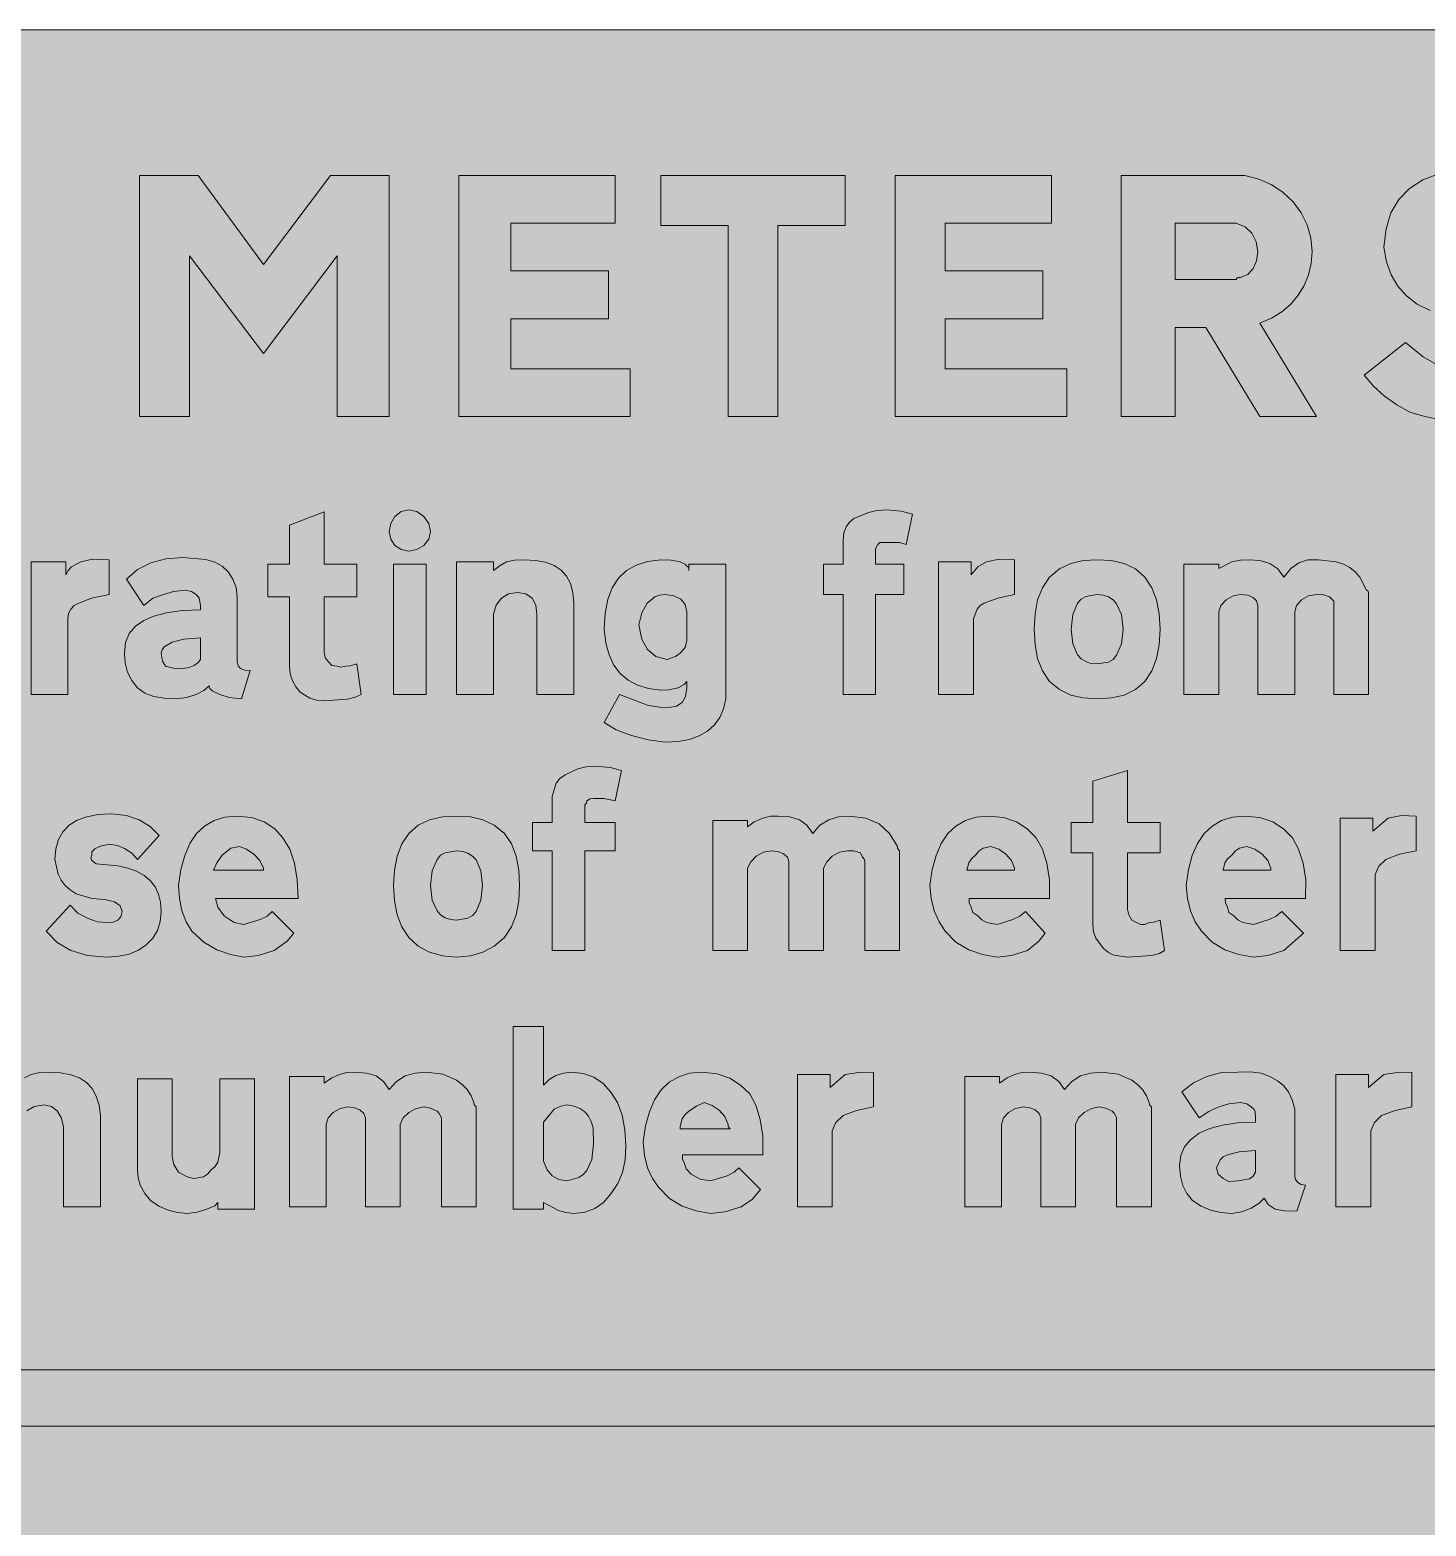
# Model space of a CAD drawing. Header units: metres. Extents: x 10 to 559, y 12 to 260.
# Drawn here: x 132.8 to 248.5, y 135.9 to 259.9 of the extents above; entities that cross this region are included whole.
import ezdxf

# ---------------------------------------------------------------- set-up
doc = ezdxf.new("R2010")
doc.units = ezdxf.units.M
doc.layers.add('FILL_BLACK_000000', color=7, linetype='Continuous', true_color=0x000000)
doc.layers.add('FILL_YELLOW_FFFF00', color=7, linetype='Continuous', true_color=0xffff00)

msp = doc.modelspace()

# ---------------------------------------------------------------- hatches: boundary and pattern name
at = {"layer": 'FILL_BLACK_000000', "true_color": 0x000000}
h = msp.add_hatch(color=7, dxfattribs=at)
h.dxf.hatch_style = 1
h.paths.add_polyline_path([(249.7, 241.88), (249.84, 241.49), (250.12, 241.14), (250.56, 240.84), (251.82, 240.41), (253.62, 240.12), (255.27, 239.78), (256.69, 239.31), (257.9, 238.7), (258.88, 237.96), (259.65, 237.08), (260.2, 236.07), (260.53, 234.92), (260.64, 233.64), (260.45, 232.18), (260.04, 230.91), (259.38, 229.83), (258.5, 228.94), (257.39, 228.24), (256.06, 227.74), (254.5, 227.44), (252.72, 227.34), (251.16, 227.4), (249.73, 227.59), (248.39, 227.87), (247.14, 228.24), (246.07, 228.84), (245.05, 229.57), (244.13, 230.39), (243.36, 231.3), (246.78, 234), (248.26, 232.82), (249.75, 231.97), (251.23, 231.47), (252.72, 231.3), (254.11, 231.46), (254.64, 231.66), (255.06, 231.93), (255.38, 232.27), (255.61, 232.67), (255.78, 233.64), (255.71, 234.09), (255.51, 234.51), (255.17, 234.89), (254.7, 235.21), (253.35, 235.72), (251.46, 235.98), (250.06, 236.25), (248.83, 236.65), (247.76, 237.19), (246.87, 237.87), (246.14, 238.68), (245.59, 239.62), (245.2, 240.7), (244.98, 241.92), (245.17, 243.44), (245.58, 244.75), (246.24, 245.87), (247.12, 246.78), (248.23, 247.49), (249.56, 247.99), (251.12, 248.3), (252.9, 248.4), (255.28, 248.24), (256.39, 248.02), (257.4, 247.68), (258.34, 247.21), (259.24, 246.62), (260.08, 245.93), (260.82, 245.16), (257.94, 242.46), (256.6, 243.3), (255.28, 243.92), (254.04, 244.31), (252.9, 244.44), (251.58, 244.3), (250.6, 243.9), (250.24, 243.6), (249.96, 243.22), (249.77, 242.79), (249.66, 242.28), (249.7, 241.88)])
h = msp.add_hatch(color=7, dxfattribs=at)
h.dxf.hatch_style = 1
h.paths.add_polyline_path([(145.98, 241.2), (145.98, 227.88), (141.84, 227.88), (141.84, 247.86), (146.7, 247.86), (152.1, 240.48), (157.68, 247.86), (162.54, 247.86), (162.54, 227.88), (158.22, 227.88), (158.22, 241.2), (152.1, 233.1), (145.98, 241.2)])
h = msp.add_hatch(color=7, dxfattribs=at)
h.dxf.hatch_style = 1
h.paths.add_polyline_path([(172.62, 231.84), (182.52, 231.84), (182.52, 227.88), (168.3, 227.88), (168.3, 247.86), (181.26, 247.86), (181.26, 243.9), (172.62, 243.9), (172.62, 239.94), (180.72, 239.94), (180.72, 235.98), (172.62, 235.98), (172.62, 231.84)])
h = msp.add_hatch(color=7, dxfattribs=at)
h.dxf.hatch_style = 1
h.paths.add_polyline_path([(194.76, 227.88), (190.62, 227.88), (190.62, 243.72), (185.04, 243.72), (185.04, 247.86), (200.34, 247.86), (200.34, 243.72), (194.76, 243.72), (194.76, 227.88)])
h = msp.add_hatch(color=7, dxfattribs=at)
h.dxf.hatch_style = 1
h.paths.add_polyline_path([(208.62, 231.84), (218.7, 231.84), (218.7, 227.88), (204.48, 227.88), (204.48, 247.86), (217.44, 247.86), (217.44, 243.9), (208.62, 243.9), (208.62, 239.94), (216.72, 239.94), (216.72, 235.98), (208.62, 235.98), (208.62, 231.84)])
h = msp.add_hatch(color=7, dxfattribs=at)
h.dxf.hatch_style = 1
h.paths.add_polyline_path([(223.2, 227.88), (223.2, 247.86), (233.46, 247.86), (234.63, 247.56), (235.7, 247.08), (236.65, 246.44), (237.47, 245.66), (238.13, 244.76), (238.62, 243.76), (238.93, 242.69), (239.04, 241.56), (238.97, 240.57), (238.74, 239.62), (238.39, 238.73), (237.89, 237.92), (237.27, 237.18), (236.53, 236.55), (235.68, 236.02), (234.72, 235.62), (239.4, 227.88), (234.72, 227.88), (230.22, 235.26), (227.7, 235.26), (227.7, 227.88), (223.2, 227.88)])
h.paths.add_polyline_path([(232.83, 239.38), (232.92, 239.4), (233.1, 239.4), (233.7, 239.66), (234.16, 240.14), (234.44, 240.79), (234.54, 241.56), (234.41, 242.36), (234.05, 243.07), (233.48, 243.61), (232.74, 243.9), (227.7, 243.9), (227.7, 239.22), (232.74, 239.22), (232.83, 239.38)], flags=16)
h = msp.add_hatch(color=7, dxfattribs=at)
h.dxf.hatch_style = 1
h.paths.add_polyline_path([(159.84, 215.64), (159.84, 212.94), (157.14, 212.94), (157.14, 208.26), (157.25, 207.83), (157.5, 207.54), (157.79, 207.23), (158.22, 207.18), (158.51, 207.11), (158.94, 207.18), (159.32, 207.2), (159.84, 207.36), (160.2, 204.84), (159.72, 204.6), (159.08, 204.44), (157.14, 204.3), (156.5, 204.36), (155.95, 204.53), (155.16, 205.02), (154.79, 205.46), (154.51, 205.97), (154.32, 206.54), (154.26, 207.18), (154.26, 212.94), (152.46, 212.94), (152.46, 215.64), (154.26, 215.64), (154.26, 218.88), (157.14, 219.96), (157.14, 215.64), (159.84, 215.64)])
h = msp.add_hatch(color=7, dxfattribs=at)
h.dxf.hatch_style = 1
h.paths.add_polyline_path([(165.81, 217.71), (165.4, 217.19), (164.82, 216.85), (164.16, 216.72), (163.53, 216.85), (163.01, 217.19), (162.67, 217.71), (162.54, 218.34), (162.67, 219), (163.01, 219.58), (163.53, 219.99), (164.16, 220.14), (164.82, 219.99), (165.4, 219.58), (165.81, 219), (165.96, 218.34), (165.81, 217.71)])
h = msp.add_hatch(color=7, dxfattribs=at)
h.dxf.hatch_style = 1
h.paths.add_polyline_path([(200.16, 204.84), (200.16, 213.12), (198.54, 213.12), (198.54, 215.64), (200.16, 215.64), (200.16, 217.62), (200.22, 218.23), (200.41, 218.72), (200.69, 219.11), (201.06, 219.42), (202.27, 219.92), (202.98, 220.08), (203.76, 220.14), (204.97, 220.03), (205.92, 219.78), (205.38, 217.26), (204.84, 217.42), (204.3, 217.44), (203.4, 217.44), (203.22, 217.42), (203.04, 217.26), (202.86, 216.9), (202.86, 215.64), (205.2, 215.64), (205.2, 213.12), (202.86, 213.12), (202.86, 204.84), (200.16, 204.84)])
h = msp.add_hatch(color=7, dxfattribs=at)
h.dxf.hatch_style = 1
h.paths.add_polyline_path([(132.84, 215.82), (135.72, 215.82), (135.72, 214.74), (135.92, 215.11), (136.21, 215.42), (136.98, 215.82), (137.95, 216.05), (139.32, 216), (139.32, 213.12), (137.86, 212.83), (136.8, 212.4), (136.43, 212.2), (136.15, 211.91), (135.96, 211.54), (135.9, 211.14), (135.9, 204.84), (132.84, 204.84), (132.84, 215.82)])
h = msp.add_hatch(color=7, dxfattribs=at)
h.dxf.hatch_style = 1
h.paths.add_polyline_path([(149.26, 204.59), (148.5, 204.84), (147.85, 205.13), (147.66, 205.32), (147.6, 205.56), (147.18, 205.16), (146.52, 204.82), (145.73, 204.57), (144.9, 204.48), (143.89, 204.52), (143.01, 204.66), (142.27, 204.94), (141.66, 205.38), (141.19, 205.98), (140.85, 206.69), (140.65, 207.46), (140.58, 208.26), (140.68, 209.14), (140.98, 209.88), (141.49, 210.49), (142.2, 210.96), (143.01, 211.33), (144.07, 211.61), (145.36, 211.8), (146.88, 211.86), (146.88, 212.22), (146.77, 212.81), (146.52, 213.12), (146.14, 213.37), (145.62, 213.48), (144.65, 213.37), (143.82, 213.12), (142.94, 212.81), (142.2, 212.22), (140.76, 214.38), (141.67, 215.19), (142.76, 215.75), (144.03, 216.08), (145.44, 216.18), (147.33, 216.02), (148.07, 215.8), (148.68, 215.46), (149.18, 214.99), (149.58, 214.4), (149.84, 213.71), (149.94, 212.94), (149.94, 207.54), (150.01, 207.2), (150.21, 206.98), (150.55, 206.86), (151.02, 206.82), (150.3, 204.48), (149.26, 204.59)])
h.paths.add_polyline_path([(144, 207.18), (144.65, 207.02), (145.44, 207), (145.94, 207.06), (146.36, 207.23), (146.68, 207.46), (146.88, 207.72), (146.88, 209.52), (145.51, 209.41), (144.54, 209.16), (143.89, 208.78), (143.7, 208.53), (143.64, 208.26), (143.75, 207.59), (144, 207.18)], flags=16)
h = msp.add_hatch(color=7, dxfattribs=at)
h.dxf.hatch_style = 1
h.paths.add_polyline_path([(174.78, 204.84), (174.78, 211.14), (174.78, 211.32), (174.78, 211.5), (174.68, 212.24), (174.38, 212.81), (173.87, 213.17), (173.16, 213.3), (172.42, 213.17), (171.83, 212.81), (171.41, 212.24), (171.18, 211.5), (171.18, 204.84), (168.12, 204.84), (168.12, 215.82), (171.18, 215.82), (171.18, 215.1), (171.72, 215.53), (172.26, 215.82), (172.91, 215.98), (173.7, 216), (174.65, 215.95), (175.49, 215.79), (176.2, 215.53), (176.78, 215.15), (177.24, 214.65), (177.57, 214.03), (177.77, 213.28), (177.84, 212.4), (177.84, 204.84), (174.78, 204.84)])
h = msp.add_hatch(color=7, dxfattribs=at)
h.dxf.hatch_style = 1
h.paths.add_polyline_path([(189.93, 202.93), (189.49, 202.31), (188.93, 201.8), (188.24, 201.4), (187.43, 201.11), (186.48, 200.94), (185.4, 200.88), (184.01, 201.08), (182.61, 201.42), (181.35, 201.89), (180.36, 202.5), (181.62, 204.84), (183.96, 203.94), (184.93, 203.78), (185.76, 203.76), (186.36, 203.86), (186.82, 204.16), (187.1, 204.67), (187.2, 205.38), (187.2, 205.92), (186.98, 205.65), (186.48, 205.38), (185.69, 205.22), (185.04, 205.2), (184.02, 205.34), (183.12, 205.61), (182.34, 206.02), (181.69, 206.57), (181.16, 207.27), (180.76, 208.11), (180.49, 209.1), (180.36, 210.24), (180.44, 211.57), (180.66, 212.71), (181.03, 213.68), (181.55, 214.47), (182.21, 215.1), (183.02, 215.56), (183.96, 215.86), (185.04, 216), (185.92, 215.98), (186.66, 215.82), (187.07, 215.64), (187.2, 215.46), (187.36, 215.35), (187.38, 215.1), (187.38, 215.64), (190.44, 215.64), (190.44, 204.48), (190.25, 203.65), (189.93, 202.93)])
h.paths.add_polyline_path([(186.71, 212.74), (186.14, 213.02), (185.4, 213.12), (184.95, 213.07), (184.56, 212.93), (183.92, 212.4), (183.48, 211.6), (183.24, 210.6), (183.48, 209.42), (183.94, 208.55), (184.63, 207.99), (185.58, 207.72), (186.26, 207.99), (186.66, 208.26), (187.07, 208.73), (187.2, 209.34), (187.2, 211.68), (187.07, 212.28), (186.71, 212.74)], flags=16)
h = msp.add_hatch(color=7, dxfattribs=at)
h.dxf.hatch_style = 1
h.paths.add_polyline_path([(208.08, 215.82), (210.78, 215.82), (210.78, 214.74), (211.34, 215.42), (212.04, 215.82), (213.14, 216.05), (214.38, 216), (214.38, 213.12), (212.99, 212.83), (211.86, 212.4), (211.52, 212.2), (211.28, 211.91), (210.96, 211.14), (210.96, 204.84), (208.08, 204.84), (208.08, 215.82)])
h = msp.add_hatch(color=7, dxfattribs=at)
h.dxf.hatch_style = 1
h.paths.add_polyline_path([(226.15, 207.81), (225.76, 206.8), (225.18, 205.92), (224.41, 205.24), (223.47, 204.79), (222.4, 204.55), (221.22, 204.48), (220.07, 204.55), (219.04, 204.79), (218.11, 205.24), (217.26, 205.92), (216.68, 206.8), (216.29, 207.81), (216.07, 208.96), (216, 210.24), (216.07, 211.52), (216.29, 212.67), (216.68, 213.68), (217.26, 214.56), (218.11, 215.24), (219.04, 215.68), (220.07, 215.93), (221.22, 216), (222.4, 215.93), (223.47, 215.68), (224.41, 215.24), (225.18, 214.56), (225.76, 213.68), (226.15, 212.67), (226.37, 211.52), (226.44, 210.24), (226.37, 208.96), (226.15, 207.81)])
h.paths.add_polyline_path([(222.84, 212.35), (222.54, 212.68), (222.17, 212.92), (221.73, 213.07), (221.22, 213.12), (220.28, 212.96), (219.9, 212.74), (219.6, 212.4), (219.2, 211.45), (219.06, 210.24), (219.2, 209.03), (219.6, 208.12), (219.9, 207.8), (220.28, 207.56), (220.71, 207.41), (221.22, 207.36), (222.17, 207.52), (222.54, 207.74), (222.84, 208.08), (223.25, 209.02), (223.38, 210.24), (223.25, 211.45), (222.84, 212.35)], flags=16)
h = msp.add_hatch(color=7, dxfattribs=at)
h.dxf.hatch_style = 1
h.paths.add_polyline_path([(238.16, 212.67), (237.75, 212.21), (237.6, 211.68), (237.6, 204.84), (234.54, 204.84), (234.54, 212.22), (234.44, 212.59), (234.16, 212.87), (233.7, 213.06), (233.1, 213.12), (232.51, 213), (231.93, 212.67), (231.48, 212.21), (231.3, 211.68), (231.3, 204.84), (228.42, 204.84), (228.42, 215.64), (231.3, 215.64), (231.3, 215.28), (232.38, 215.82), (233.1, 215.98), (233.82, 216), (234.73, 215.93), (235.53, 215.68), (236.2, 215.24), (236.7, 214.56), (237.28, 215.27), (237.94, 215.75), (238.7, 216), (239.58, 216), (241.03, 215.83), (241.64, 215.63), (242.17, 215.35), (242.62, 214.99), (243, 214.56), (243.54, 213.48), (243.7, 213.39), (243.72, 213.3), (243.72, 213.12), (243.72, 213.01), (243.72, 212.94), (243.72, 204.84), (240.84, 204.84), (240.84, 212.22), (240.84, 212.58), (240.48, 212.94), (240.01, 213.1), (239.4, 213.12), (238.74, 213), (238.16, 212.67)])
h = msp.add_hatch(color=7, dxfattribs=at)
h.dxf.hatch_style = 1
h.paths.add_polyline_path([(165.6, 215.64), (165.6, 204.84), (162.9, 204.84), (162.9, 215.64), (165.6, 215.64)])
h = msp.add_hatch(color=7, dxfattribs=at)
h.dxf.hatch_style = 1
h.paths.add_polyline_path([(176.04, 183.6), (176.04, 191.88), (174.42, 191.88), (174.42, 194.22), (176.04, 194.22), (176.04, 196.38), (176.38, 197.48), (176.67, 197.87), (177.12, 198.18), (178.18, 198.68), (178.87, 198.84), (179.64, 198.9), (180.85, 198.79), (181.8, 198.54), (181.26, 196.02), (180.36, 196.2), (179.46, 196.2), (179.19, 196.18), (178.92, 196.02), (178.9, 195.84), (178.74, 195.66), (178.74, 194.22), (181.26, 194.22), (181.26, 191.88), (178.74, 191.88), (178.74, 183.6), (176.04, 183.6)])
h = msp.add_hatch(color=7, dxfattribs=at)
h.dxf.hatch_style = 1
h.paths.add_polyline_path([(226.44, 194.22), (226.44, 191.7), (223.74, 191.7), (223.74, 187.02), (223.85, 186.57), (224.1, 186.12), (224.82, 185.76), (225.18, 185.78), (225.54, 185.94), (225.92, 185.96), (226.44, 186.12), (226.8, 183.6), (226.4, 183.36), (225.74, 183.19), (223.74, 183.06), (222.61, 183.22), (222.17, 183.44), (221.76, 183.78), (221.11, 184.63), (220.92, 185.15), (220.86, 185.76), (220.86, 191.7), (219.06, 191.7), (219.06, 194.22), (220.86, 194.22), (220.86, 197.64), (223.74, 198.54), (223.74, 194.22), (226.44, 194.22)])
h = msp.add_hatch(color=7, dxfattribs=at)
h.dxf.hatch_style = 1
h.paths.add_polyline_path([(143.56, 186.01), (143.32, 185.26), (142.93, 184.62), (142.4, 184.07), (141.75, 183.64), (140.98, 183.32), (140.11, 183.13), (139.14, 183.06), (137.52, 183.19), (136.15, 183.6), (135.01, 184.27), (134.1, 185.22), (136.08, 187.38), (136.73, 186.7), (137.52, 186.3), (138.33, 185.98), (139.14, 185.94), (139.66, 185.96), (140.04, 186.12), (140.29, 186.41), (140.4, 186.84), (140.23, 187.31), (139.75, 187.65), (138.96, 187.85), (137.88, 187.92), (136.59, 188.32), (136.09, 188.63), (135.67, 189), (135.35, 189.44), (135.1, 189.94), (134.82, 191.16), (134.9, 192.05), (135.12, 192.81), (135.49, 193.46), (136.01, 193.99), (136.67, 194.41), (137.48, 194.7), (138.42, 194.88), (139.5, 194.94), (140.75, 194.81), (141.82, 194.44), (142.71, 193.88), (143.46, 193.14), (141.66, 191.16), (141.19, 191.68), (140.58, 192.06), (140.02, 192.31), (139.32, 192.42), (138.61, 192.25), (138.13, 192.04), (137.88, 191.79), (137.88, 191.52), (137.81, 191.28), (137.86, 191.09), (138.24, 190.8), (140.04, 190.62), (140.87, 190.44), (141.59, 190.18), (142.21, 189.84), (142.72, 189.4), (143.12, 188.89), (143.41, 188.29), (143.58, 187.61), (143.64, 186.84), (143.56, 186.01)])
h = msp.add_hatch(color=7, dxfattribs=at)
h.dxf.hatch_style = 1
h.paths.add_polyline_path([(148.32, 187.2), (148.86, 186.48), (149.67, 185.92), (150.48, 185.76), (151.85, 186.17), (152.43, 186.47), (152.82, 186.84), (154.62, 185.04), (154.08, 184.39), (153, 183.6), (151.67, 183.2), (150.48, 183.06), (149.37, 183.27), (148.25, 183.67), (147.16, 184.3), (146.16, 185.22), (145.69, 185.99), (145.35, 186.91), (145.15, 187.93), (145.08, 189), (145.27, 190.33), (145.59, 191.49), (146.02, 192.48), (146.57, 193.3), (147.23, 193.93), (148.02, 194.39), (148.92, 194.67), (149.94, 194.76), (151.11, 194.63), (152.17, 194.27), (153.05, 193.7), (153.72, 192.96), (154.3, 192.02), (154.69, 190.85), (154.91, 189.47), (154.98, 187.92), (148.14, 187.92), (148.32, 187.2)])
h.paths.add_polyline_path([(152.1, 190.44), (151.82, 191.08), (151.31, 191.61), (150.71, 192.01), (150.12, 192.24), (149.4, 192.08), (148.68, 191.52), (148.25, 190.89), (147.96, 190.26), (152.1, 190.26), (152.1, 190.44)], flags=16)
h = msp.add_hatch(color=7, dxfattribs=at)
h.dxf.hatch_style = 1
h.paths.add_polyline_path([(173.05, 186.57), (172.66, 185.56), (172.08, 184.68), (171.23, 183.97), (170.3, 183.47), (169.27, 183.16), (168.12, 183.06), (166.94, 183.16), (165.87, 183.47), (164.93, 183.97), (164.16, 184.68), (163.58, 185.56), (163.19, 186.57), (162.97, 187.72), (162.9, 189), (162.97, 190.28), (163.19, 191.43), (163.58, 192.44), (164.16, 193.32), (164.93, 194), (165.87, 194.45), (166.94, 194.69), (168.12, 194.76), (169.27, 194.69), (170.3, 194.45), (171.23, 194), (172.08, 193.32), (172.66, 192.44), (173.05, 191.43), (173.27, 190.28), (173.34, 189), (173.27, 187.72), (173.05, 186.57)])
h.paths.add_polyline_path([(169.74, 191.12), (169.44, 191.44), (169.06, 191.68), (168.63, 191.83), (168.12, 191.88), (167.17, 191.72), (166.8, 191.5), (166.5, 191.16), (166.09, 190.22), (165.96, 189), (166.09, 187.79), (166.5, 186.89), (166.8, 186.56), (167.17, 186.32), (167.61, 186.17), (168.12, 186.12), (169.06, 186.28), (169.44, 186.5), (169.74, 186.84), (170.14, 187.79), (170.28, 189), (170.14, 190.21), (169.74, 191.12)], flags=16)
h = msp.add_hatch(color=7, dxfattribs=at)
h.dxf.hatch_style = 1
h.paths.add_polyline_path([(199.86, 191.76), (199.26, 191.43), (198.8, 190.97), (198.54, 190.44), (198.54, 183.6), (195.66, 183.6), (195.66, 190.98), (195.54, 191.35), (195.21, 191.63), (194.75, 191.82), (194.22, 191.88), (193.56, 191.76), (192.96, 191.43), (192.5, 190.97), (192.24, 190.44), (192.24, 183.6), (189.36, 183.6), (189.36, 194.4), (192.24, 194.4), (192.24, 193.86), (192.8, 194.29), (193.5, 194.58), (194.13, 194.74), (194.76, 194.76), (195.74, 194.69), (196.54, 194.45), (197.16, 194), (197.64, 193.32), (198.24, 194), (198.97, 194.45), (199.79, 194.69), (200.7, 194.76), (202.05, 194.59), (203.15, 194.11), (204.02, 193.32), (204.66, 192.24), (204.66, 192.06), (204.84, 191.88), (204.84, 183.6), (201.96, 183.6), (201.96, 190.98), (201.94, 191.16), (201.78, 191.34), (201.6, 191.7), (201.06, 191.86), (200.52, 191.88), (199.86, 191.76)])
h = msp.add_hatch(color=7, dxfattribs=at)
h.dxf.hatch_style = 1
h.paths.add_polyline_path([(210.62, 187.56), (210.78, 187.2), (210.91, 186.77), (211.32, 186.48), (211.65, 186.14), (212.06, 185.92), (212.94, 185.76), (214.24, 186.17), (214.81, 186.47), (215.28, 186.84), (216.9, 185.04), (216.38, 184.39), (215.46, 183.6), (214.13, 183.2), (212.94, 183.06), (211.73, 183.27), (210.58, 183.67), (209.52, 184.3), (208.62, 185.22), (208.12, 185.99), (207.72, 186.91), (207.46, 187.93), (207.36, 189), (207.55, 190.33), (207.87, 191.49), (208.3, 192.48), (208.84, 193.3), (209.51, 193.93), (210.3, 194.39), (211.2, 194.67), (212.22, 194.76), (213.47, 194.63), (214.54, 194.27), (215.43, 193.7), (216.18, 192.96), (216.68, 192.02), (217.06, 190.85), (217.27, 189.47), (217.26, 187.92), (210.6, 187.92), (210.62, 187.56)])
h.paths.add_polyline_path([(214.38, 190.44), (214.12, 191.08), (213.66, 191.61), (213.06, 192.01), (212.4, 192.24), (211.77, 192.08), (211.44, 191.86), (211.14, 191.52), (210.8, 191.22), (210.58, 190.89), (210.42, 190.26), (214.38, 190.26), (214.38, 190.44)], flags=16)
h = msp.add_hatch(color=7, dxfattribs=at)
h.dxf.hatch_style = 1
h.paths.add_polyline_path([(231.86, 187.56), (232.02, 187.2), (232.15, 186.77), (232.56, 186.48), (232.89, 186.14), (233.3, 185.92), (234.18, 185.76), (235.48, 186.17), (236.05, 186.47), (236.52, 186.84), (238.32, 185.04), (236.7, 183.6), (235.37, 183.2), (234.18, 183.06), (232.97, 183.27), (231.82, 183.67), (230.76, 184.3), (229.86, 185.22), (229.36, 185.99), (228.96, 186.91), (228.7, 187.93), (228.6, 189), (228.79, 190.33), (229.11, 191.49), (229.54, 192.48), (230.08, 193.3), (230.75, 193.93), (231.54, 194.39), (232.44, 194.67), (233.46, 194.76), (234.71, 194.63), (235.78, 194.27), (236.67, 193.7), (237.42, 192.96), (237.92, 192.02), (238.3, 190.85), (238.51, 189.47), (238.5, 187.92), (231.84, 187.92), (231.86, 187.56)])
h.paths.add_polyline_path([(235.62, 190.44), (235.36, 191.08), (234.9, 191.61), (234.3, 192.01), (233.64, 192.24), (233.01, 192.08), (232.68, 191.86), (232.38, 191.52), (232.04, 191.22), (231.82, 190.89), (231.66, 190.26), (235.62, 190.26), (235.62, 190.44)], flags=16)
h = msp.add_hatch(color=7, dxfattribs=at)
h.dxf.hatch_style = 1
h.paths.add_polyline_path([(241.38, 194.58), (244.08, 194.58), (244.08, 193.5), (245.34, 194.58), (246.44, 194.81), (247.68, 194.76), (247.68, 191.88), (246.28, 191.59), (245.16, 191.16), (244.57, 190.6), (244.26, 189.9), (244.26, 183.6), (241.38, 183.6), (241.38, 194.58)])
h = msp.add_hatch(color=7, dxfattribs=at)
h.dxf.hatch_style = 1
h.paths.add_polyline_path([(176.58, 162.07), (175.32, 162.72), (175.32, 162.18), (172.8, 162.18), (172.8, 177.3), (175.32, 177.3), (175.32, 172.44), (175.79, 172.91), (176.36, 173.25), (176.99, 173.45), (177.66, 173.52), (178.63, 173.41), (179.5, 173.1), (180.27, 172.58), (180.92, 171.88), (181.45, 171), (181.84, 169.95), (182.08, 168.75), (182.16, 167.4), (182.09, 166.25), (181.87, 165.22), (181.48, 164.29), (180.9, 163.44), (180.3, 162.73), (179.57, 162.23), (178.75, 161.92), (177.84, 161.82), (177.19, 161.88), (176.58, 162.07)])
h.paths.add_polyline_path([(178.62, 165.05), (178.92, 165.38), (179.33, 166.29), (179.46, 167.58), (179.43, 168.9), (179.28, 169.43), (179.06, 169.88), (178.74, 170.24), (178.35, 170.52), (177.87, 170.71), (177.3, 170.82), (176.76, 170.71), (176.22, 170.46), (175.32, 169.38), (175.32, 166.14), (175.63, 165.43), (176.04, 164.93), (176.59, 164.62), (177.3, 164.52), (178.25, 164.8), (178.62, 165.05)], flags=16)
h = msp.add_hatch(color=7, dxfattribs=at)
h.dxf.hatch_style = 1
h.paths.add_polyline_path([(135.54, 162.36), (135.54, 169.02), (135.34, 169.76), (135, 170.32), (134.53, 170.69), (133.92, 170.82), (133.1, 170.69), (132.5, 170.32), (132.07, 169.76), (131.76, 169.02), (131.76, 162.36), (128.88, 162.36), (128.88, 173.34), (131.76, 173.34), (131.76, 172.62), (132.3, 173.05), (132.84, 173.34), (133.56, 173.5), (134.28, 173.52), (135.29, 173.47), (136.14, 173.31), (136.87, 173.05), (137.45, 172.66), (137.91, 172.17), (138.25, 171.55), (138.48, 170.8), (138.6, 169.92), (138.6, 162.36), (135.54, 162.36)])
h = msp.add_hatch(color=7, dxfattribs=at)
h.dxf.hatch_style = 1
h.paths.add_polyline_path([(151.38, 172.98), (151.38, 162.18), (148.32, 162.18), (148.32, 162.72), (148.07, 162.45), (147.42, 162.18), (146.61, 161.93), (145.8, 161.82), (144.99, 161.89), (144.2, 162.09), (143.45, 162.43), (142.74, 162.9), (142.27, 163.47), (141.93, 164.09), (141.73, 164.75), (141.66, 165.42), (141.66, 172.98), (144.54, 172.98), (144.54, 166.5), (144.67, 165.87), (145.08, 165.24), (145.78, 164.84), (146.34, 164.7), (147.13, 164.86), (147.48, 165.08), (147.78, 165.42), (148.12, 165.72), (148.34, 166.07), (148.5, 166.86), (148.5, 172.98), (151.38, 172.98)])
h = msp.add_hatch(color=7, dxfattribs=at)
h.dxf.hatch_style = 1
h.paths.add_polyline_path([(164.76, 170.52), (164.16, 170.19), (163.7, 169.73), (163.44, 169.2), (163.44, 162.36), (160.56, 162.36), (160.56, 169.74), (160.44, 170.11), (160.11, 170.39), (159.65, 170.58), (159.12, 170.64), (158.46, 170.52), (157.88, 170.19), (157.47, 169.73), (157.32, 169.2), (157.32, 162.36), (154.26, 162.36), (154.26, 173.16), (157.14, 173.16), (157.14, 172.62), (157.77, 173.05), (158.4, 173.34), (159.03, 173.5), (159.66, 173.52), (160.64, 173.45), (161.44, 173.21), (162.06, 172.76), (162.54, 172.08), (163.14, 172.76), (163.87, 173.21), (164.69, 173.45), (165.6, 173.52), (166.98, 173.35), (168.12, 172.87), (168.59, 172.51), (168.99, 172.08), (169.32, 171.57), (169.56, 171), (169.58, 170.82), (169.74, 170.64), (169.74, 170.46), (169.74, 170.28), (169.74, 162.36), (166.86, 162.36), (166.86, 169.74), (166.68, 170.1), (166.5, 170.28), (165.96, 170.53), (165.42, 170.64), (164.76, 170.52)])
h = msp.add_hatch(color=7, dxfattribs=at)
h.dxf.hatch_style = 1
h.paths.add_polyline_path([(186.86, 166.32), (187.02, 165.96), (187.15, 165.51), (187.56, 165.06), (188.3, 164.66), (189.18, 164.52), (190.55, 164.93), (191.13, 165.23), (191.52, 165.6), (193.32, 163.8), (192.64, 163.01), (191.7, 162.36), (190.37, 161.96), (189.18, 161.82), (187.97, 162.03), (186.82, 162.43), (185.76, 163.06), (184.86, 163.98), (184.36, 164.72), (183.96, 165.6), (183.7, 166.61), (183.6, 167.76), (183.79, 169.09), (184.11, 170.25), (184.54, 171.24), (185.08, 172.06), (185.75, 172.69), (186.54, 173.15), (187.44, 173.43), (188.46, 173.52), (189.71, 173.39), (190.78, 173.03), (191.67, 172.46), (192.42, 171.72), (192.92, 170.78), (193.3, 169.61), (193.51, 168.23), (193.5, 166.68), (186.84, 166.68), (186.86, 166.32)])
h.paths.add_polyline_path([(190.62, 169.02), (190.62, 169.2), (190.36, 169.84), (189.9, 170.37), (189.3, 170.77), (188.64, 171), (188.01, 170.71), (187.38, 170.28), (187.04, 169.98), (186.82, 169.65), (186.66, 169.02), (186.66, 168.84), (190.8, 168.84), (190.62, 169.02)], flags=16)
h = msp.add_hatch(color=7, dxfattribs=at)
h.dxf.hatch_style = 1
h.paths.add_polyline_path([(196.38, 173.34), (199.08, 173.34), (199.08, 172.26), (200.34, 173.34), (201.44, 173.5), (202.68, 173.52), (202.68, 170.64), (201.28, 170.35), (200.16, 169.92), (199.57, 169.36), (199.26, 168.66), (199.26, 162.36), (196.38, 162.36), (196.38, 173.34)])
h = msp.add_hatch(color=7, dxfattribs=at)
h.dxf.hatch_style = 1
h.paths.add_polyline_path([(220.74, 170.52), (220.14, 170.19), (219.68, 169.73), (219.42, 169.2), (219.42, 162.36), (216.54, 162.36), (216.54, 169.74), (216.42, 170.11), (216.09, 170.39), (215.63, 170.58), (215.1, 170.64), (214.44, 170.52), (213.86, 170.19), (213.45, 169.73), (213.3, 169.2), (213.3, 162.36), (210.24, 162.36), (210.24, 173.16), (213.12, 173.16), (213.12, 172.62), (213.75, 173.05), (214.38, 173.34), (215.01, 173.5), (215.64, 173.52), (216.62, 173.45), (217.42, 173.21), (218.04, 172.76), (218.52, 172.08), (219.12, 172.76), (219.85, 173.21), (220.67, 173.45), (221.58, 173.52), (222.96, 173.35), (224.1, 172.87), (224.57, 172.51), (224.97, 172.08), (225.3, 171.57), (225.54, 171), (225.56, 170.82), (225.72, 170.64), (225.72, 170.46), (225.72, 170.28), (225.72, 162.36), (222.84, 162.36), (222.84, 169.74), (222.66, 170.1), (222.48, 170.28), (221.94, 170.53), (221.4, 170.64), (220.74, 170.52)])
h = msp.add_hatch(color=7, dxfattribs=at)
h.dxf.hatch_style = 1
h.paths.add_polyline_path([(236.74, 162.02), (235.98, 162.18), (235.39, 162.56), (235.08, 163.08), (234.66, 162.66), (234, 162.25), (233.21, 161.94), (232.38, 161.82), (231.47, 161.89), (230.62, 162.09), (229.85, 162.43), (229.14, 162.9), (228.67, 163.48), (228.33, 164.14), (228.13, 164.9), (228.06, 165.78), (228.16, 166.63), (228.46, 167.33), (228.97, 167.93), (229.68, 168.48), (230.56, 168.85), (231.61, 169.13), (232.87, 169.32), (234.36, 169.38), (234.36, 169.74), (234.31, 170.26), (234.21, 170.47), (234, 170.64), (233.62, 170.89), (233.1, 171), (232.13, 170.89), (231.3, 170.64), (230.49, 170.26), (229.68, 169.74), (228.24, 171.9), (229.22, 172.63), (230.31, 173.18), (231.53, 173.49), (232.92, 173.52), (233.93, 173.56), (234.81, 173.43), (235.55, 173.17), (236.16, 172.8), (236.66, 172.43), (237.08, 171.9), (237.4, 171.23), (237.6, 170.46), (237.6, 164.88), (237.66, 164.62), (237.85, 164.38), (238.13, 164.22), (238.5, 164.16), (237.78, 162), (236.74, 162.02)])
h.paths.add_polyline_path([(231.66, 164.7), (232.15, 164.47), (232.92, 164.52), (233.84, 164.68), (234.16, 164.9), (234.36, 165.24), (234.36, 167.04), (232.99, 166.93), (232.02, 166.68), (231.68, 166.51), (231.43, 166.27), (231.12, 165.6), (231.25, 165.08), (231.66, 164.7)], flags=16)
h = msp.add_hatch(color=7, dxfattribs=at)
h.dxf.hatch_style = 1
h.paths.add_polyline_path([(241.02, 173.34), (243.72, 173.34), (243.72, 172.26), (244.98, 173.34), (246.08, 173.5), (247.32, 173.52), (247.32, 170.64), (245.93, 170.35), (244.8, 169.92), (244.21, 169.36), (243.9, 168.66), (243.9, 162.36), (241.02, 162.36), (241.02, 173.34)])
h = msp.add_hatch(color=7, dxfattribs=at)
h.dxf.hatch_style = 1
h.paths.add_polyline_path([(63.54, 144.18), (63.54, 148.86), (496.98, 148.86), (492.3, 153.54), (499.32, 153.54), (506.34, 146.52), (499.32, 139.32), (492.3, 139.32), (496.98, 144.18), (63.54, 144.18)])
at = {"layer": 'FILL_YELLOW_FFFF00', "true_color": 0xffff00}
h = msp.add_hatch(color=7, dxfattribs=at)
h.dxf.hatch_style = 1
h.paths.add_polyline_path([(553.87, 259.76), (555.21, 259.31), (556.42, 258.63), (557.46, 257.76), (558.3, 256.72), (558.92, 255.51), (559.31, 254.17), (559.44, 252.72), (559.44, 18.9), (559.4, 17.57), (559.29, 16.95), (559.08, 16.38), (558.41, 15.05), (557.46, 13.86), (556.32, 12.94), (555.08, 12.33), (553.76, 11.99), (552.42, 11.88), (17.46, 11.88), (16.12, 11.99), (14.81, 12.33), (13.56, 12.94), (12.42, 13.86), (11.48, 15.03), (10.8, 16.31), (10.4, 17.63), (10.26, 18.9), (10.26, 252.72), (10.4, 254.07), (10.8, 255.42), (11.48, 256.66), (12.42, 257.76), (13.52, 258.71), (14.76, 259.38), (16.11, 259.79), (17.46, 259.92), (552.42, 259.92), (553.87, 259.76)])

# ---------------------------------------------------------------- linework, layer by layer
at = {"layer": 'FILL_BLACK_000000', "lineweight": 0, "true_color": 0x000000}
for points in [[(145.98, 241.2), (145.98, 227.88), (141.84, 227.88), (141.84, 247.86), (146.7, 247.86), (152.1, 240.48), (157.68, 247.86), (162.54, 247.86), (162.54, 227.88), (158.22, 227.88), (158.22, 241.2), (152.1, 233.1)], [(172.62, 231.84), (182.52, 231.84), (182.52, 227.88), (168.3, 227.88), (168.3, 247.86), (181.26, 247.86), (181.26, 243.9), (172.62, 243.9), (172.62, 239.94), (180.72, 239.94), (180.72, 235.98), (172.62, 235.98)], [(194.76, 227.88), (190.62, 227.88), (190.62, 243.72), (185.04, 243.72), (185.04, 247.86), (200.34, 247.86), (200.34, 243.72), (194.76, 243.72)], [(208.62, 231.84), (218.7, 231.84), (218.7, 227.88), (204.48, 227.88), (204.48, 247.86), (217.44, 247.86), (217.44, 243.9), (208.62, 243.9), (208.62, 239.94), (216.72, 239.94), (216.72, 235.98), (208.62, 235.98)], [(223.2, 227.88), (223.2, 247.86), (233.46, 247.86), (234.63, 247.56), (235.7, 247.08), (236.65, 246.44), (237.47, 245.66), (238.13, 244.76), (238.62, 243.76), (238.93, 242.69), (239.04, 241.56), (238.97, 240.57), (238.74, 239.62), (238.39, 238.73), (237.89, 237.92), (237.27, 237.18), (236.53, 236.55), (235.68, 236.02), (234.72, 235.62), (239.4, 227.88), (234.72, 227.88), (230.22, 235.26), (227.7, 235.26), (227.7, 227.88)], [(232.83, 239.38), (232.92, 239.4), (233.1, 239.4), (233.7, 239.66), (234.16, 240.14), (234.44, 240.79), (234.54, 241.56), (234.41, 242.36), (234.05, 243.07), (233.48, 243.61), (232.74, 243.9), (227.7, 243.9), (227.7, 239.22), (232.74, 239.22)], [(159.84, 215.64), (159.84, 212.94), (157.14, 212.94), (157.14, 208.26), (157.25, 207.83), (157.5, 207.54), (157.79, 207.23), (158.22, 207.18), (158.51, 207.11), (158.94, 207.18), (159.32, 207.2), (159.84, 207.36), (160.2, 204.84), (159.72, 204.6), (159.08, 204.44), (157.14, 204.3), (156.5, 204.36), (155.95, 204.53), (155.16, 205.02), (154.79, 205.46), (154.51, 205.97), (154.32, 206.54), (154.26, 207.18), (154.26, 212.94), (152.46, 212.94), (152.46, 215.64), (154.26, 215.64), (154.26, 218.88), (157.14, 219.96), (157.14, 215.64)], [(165.81, 217.71), (165.4, 217.19), (164.82, 216.85), (164.16, 216.72), (163.53, 216.85), (163.01, 217.19), (162.67, 217.71), (162.54, 218.34), (162.67, 219), (163.01, 219.58), (163.53, 219.99), (164.16, 220.14), (164.82, 219.99), (165.4, 219.58), (165.81, 219), (165.96, 218.34)], [(200.16, 204.84), (200.16, 213.12), (198.54, 213.12), (198.54, 215.64), (200.16, 215.64), (200.16, 217.62), (200.22, 218.23), (200.41, 218.72), (200.69, 219.11), (201.06, 219.42), (202.27, 219.92), (202.98, 220.08), (203.76, 220.14), (204.97, 220.03), (205.92, 219.78), (205.38, 217.26), (204.84, 217.42), (204.3, 217.44), (203.4, 217.44), (203.22, 217.42), (203.04, 217.26), (202.86, 216.9), (202.86, 215.64), (205.2, 215.64), (205.2, 213.12), (202.86, 213.12), (202.86, 204.84)], [(132.84, 215.82), (135.72, 215.82), (135.72, 214.74), (135.92, 215.11), (136.21, 215.42), (136.98, 215.82), (137.95, 216.05), (139.32, 216), (139.32, 213.12), (137.86, 212.83), (136.8, 212.4), (136.43, 212.2), (136.15, 211.91), (135.96, 211.54), (135.9, 211.14), (135.9, 204.84), (132.84, 204.84)], [(149.26, 204.59), (148.5, 204.84), (147.85, 205.13), (147.66, 205.32), (147.6, 205.56), (147.18, 205.16), (146.52, 204.82), (145.73, 204.57), (144.9, 204.48), (143.89, 204.52), (143.01, 204.66), (142.27, 204.94), (141.66, 205.38), (141.19, 205.98), (140.85, 206.69), (140.65, 207.46), (140.58, 208.26), (140.68, 209.14), (140.98, 209.88), (141.49, 210.49), (142.2, 210.96), (143.01, 211.33), (144.07, 211.61), (145.36, 211.8), (146.88, 211.86), (146.88, 212.22), (146.77, 212.81), (146.52, 213.12), (146.14, 213.37), (145.62, 213.48), (144.65, 213.37), (143.82, 213.12), (142.94, 212.81), (142.2, 212.22), (140.76, 214.38), (141.67, 215.19), (142.76, 215.75), (144.03, 216.08), (145.44, 216.18), (147.33, 216.02), (148.07, 215.8), (148.68, 215.46), (149.18, 214.99), (149.58, 214.4), (149.84, 213.71), (149.94, 212.94), (149.94, 207.54), (150.01, 207.2), (150.21, 206.98), (150.55, 206.86), (151.02, 206.82), (150.3, 204.48)], [(174.78, 204.84), (174.78, 211.14), (174.78, 211.32), (174.78, 211.5), (174.68, 212.24), (174.38, 212.81), (173.87, 213.17), (173.16, 213.3), (172.42, 213.17), (171.83, 212.81), (171.41, 212.24), (171.18, 211.5), (171.18, 204.84), (168.12, 204.84), (168.12, 215.82), (171.18, 215.82), (171.18, 215.1), (171.72, 215.53), (172.26, 215.82), (172.91, 215.98), (173.7, 216), (174.65, 215.95), (175.49, 215.79), (176.2, 215.53), (176.78, 215.15), (177.24, 214.65), (177.57, 214.03), (177.77, 213.28), (177.84, 212.4), (177.84, 204.84)], [(189.93, 202.93), (189.49, 202.31), (188.93, 201.8), (188.24, 201.4), (187.43, 201.11), (186.48, 200.94), (185.4, 200.88), (184.01, 201.08), (182.61, 201.42), (181.35, 201.89), (180.36, 202.5), (181.62, 204.84), (183.96, 203.94), (184.93, 203.78), (185.76, 203.76), (186.36, 203.86), (186.82, 204.16), (187.1, 204.67), (187.2, 205.38), (187.2, 205.92), (186.98, 205.65), (186.48, 205.38), (185.69, 205.22), (185.04, 205.2), (184.02, 205.34), (183.12, 205.61), (182.34, 206.02), (181.69, 206.57), (181.16, 207.27), (180.76, 208.11), (180.49, 209.1), (180.36, 210.24), (180.44, 211.57), (180.66, 212.71), (181.03, 213.68), (181.55, 214.47), (182.21, 215.1), (183.02, 215.56), (183.96, 215.86), (185.04, 216), (185.92, 215.98), (186.66, 215.82), (187.07, 215.64), (187.2, 215.46), (187.36, 215.35), (187.38, 215.1), (187.38, 215.64), (190.44, 215.64), (190.44, 204.48), (190.25, 203.65)], [(208.08, 215.82), (210.78, 215.82), (210.78, 214.74), (211.34, 215.42), (212.04, 215.82), (213.14, 216.05), (214.38, 216), (214.38, 213.12), (212.99, 212.83), (211.86, 212.4), (211.52, 212.2), (211.28, 211.91), (210.96, 211.14), (210.96, 204.84), (208.08, 204.84)], [(226.15, 207.81), (225.76, 206.8), (225.18, 205.92), (224.41, 205.24), (223.47, 204.79), (222.4, 204.55), (221.22, 204.48), (220.07, 204.55), (219.04, 204.79), (218.11, 205.24), (217.26, 205.92), (216.68, 206.8), (216.29, 207.81), (216.07, 208.96), (216, 210.24), (216.07, 211.52), (216.29, 212.67), (216.68, 213.68), (217.26, 214.56), (218.11, 215.24), (219.04, 215.68), (220.07, 215.93), (221.22, 216), (222.4, 215.93), (223.47, 215.68), (224.41, 215.24), (225.18, 214.56), (225.76, 213.68), (226.15, 212.67), (226.37, 211.52), (226.44, 210.24), (226.37, 208.96)], [(238.16, 212.67), (237.75, 212.21), (237.6, 211.68), (237.6, 204.84), (234.54, 204.84), (234.54, 212.22), (234.44, 212.59), (234.16, 212.87), (233.7, 213.06), (233.1, 213.12), (232.51, 213), (231.93, 212.67), (231.48, 212.21), (231.3, 211.68), (231.3, 204.84), (228.42, 204.84), (228.42, 215.64), (231.3, 215.64), (231.3, 215.28), (232.38, 215.82), (233.1, 215.98), (233.82, 216), (234.73, 215.93), (235.53, 215.68), (236.2, 215.24), (236.7, 214.56), (237.28, 215.27), (237.94, 215.75), (238.7, 216), (239.58, 216), (241.03, 215.83), (241.64, 215.63), (242.17, 215.35), (242.62, 214.99), (243, 214.56), (243.54, 213.48), (243.7, 213.39), (243.72, 213.3), (243.72, 213.12), (243.72, 213.01), (243.72, 212.94), (243.72, 204.84), (240.84, 204.84), (240.84, 212.22), (240.84, 212.58), (240.48, 212.94), (240.01, 213.1), (239.4, 213.12), (238.74, 213)], [(165.6, 215.64), (165.6, 204.84), (162.9, 204.84), (162.9, 215.64)], [(186.71, 212.74), (186.14, 213.02), (185.4, 213.12), (184.95, 213.07), (184.56, 212.93), (183.92, 212.4), (183.48, 211.6), (183.24, 210.6), (183.48, 209.42), (183.94, 208.55), (184.63, 207.99), (185.58, 207.72), (186.26, 207.99), (186.66, 208.26), (187.07, 208.73), (187.2, 209.34), (187.2, 211.68), (187.07, 212.28)], [(222.84, 212.35), (222.54, 212.68), (222.17, 212.92), (221.73, 213.07), (221.22, 213.12), (220.28, 212.96), (219.9, 212.74), (219.6, 212.4), (219.2, 211.45), (219.06, 210.24), (219.2, 209.03), (219.6, 208.12), (219.9, 207.8), (220.28, 207.56), (220.71, 207.41), (221.22, 207.36), (222.17, 207.52), (222.54, 207.74), (222.84, 208.08), (223.25, 209.02), (223.38, 210.24), (223.25, 211.45)], [(144, 207.18), (144.65, 207.02), (145.44, 207), (145.94, 207.06), (146.36, 207.23), (146.68, 207.46), (146.88, 207.72), (146.88, 209.52), (145.51, 209.41), (144.54, 209.16), (143.89, 208.78), (143.7, 208.53), (143.64, 208.26), (143.75, 207.59)], [(176.04, 183.6), (176.04, 191.88), (174.42, 191.88), (174.42, 194.22), (176.04, 194.22), (176.04, 196.38), (176.38, 197.48), (176.67, 197.87), (177.12, 198.18), (178.18, 198.68), (178.87, 198.84), (179.64, 198.9), (180.85, 198.79), (181.8, 198.54), (181.26, 196.02), (180.36, 196.2), (179.46, 196.2), (179.19, 196.18), (178.92, 196.02), (178.9, 195.84), (178.74, 195.66), (178.74, 194.22), (181.26, 194.22), (181.26, 191.88), (178.74, 191.88), (178.74, 183.6)], [(226.44, 194.22), (226.44, 191.7), (223.74, 191.7), (223.74, 187.02), (223.85, 186.57), (224.1, 186.12), (224.82, 185.76), (225.18, 185.78), (225.54, 185.94), (225.92, 185.96), (226.44, 186.12), (226.8, 183.6), (226.4, 183.36), (225.74, 183.19), (223.74, 183.06), (222.61, 183.22), (222.17, 183.44), (221.76, 183.78), (221.11, 184.63), (220.92, 185.15), (220.86, 185.76), (220.86, 191.7), (219.06, 191.7), (219.06, 194.22), (220.86, 194.22), (220.86, 197.64), (223.74, 198.54), (223.74, 194.22)], [(143.56, 186.01), (143.32, 185.26), (142.93, 184.62), (142.4, 184.07), (141.75, 183.64), (140.98, 183.32), (140.11, 183.13), (139.14, 183.06), (137.52, 183.19), (136.15, 183.6), (135.01, 184.27), (134.1, 185.22), (136.08, 187.38), (136.73, 186.7), (137.52, 186.3), (138.33, 185.98), (139.14, 185.94), (139.66, 185.96), (140.04, 186.12), (140.29, 186.41), (140.4, 186.84), (140.23, 187.31), (139.75, 187.65), (138.96, 187.85), (137.88, 187.92), (136.59, 188.32), (136.09, 188.63), (135.67, 189), (135.35, 189.44), (135.1, 189.94), (134.82, 191.16), (134.9, 192.05), (135.12, 192.81), (135.49, 193.46), (136.01, 193.99), (136.67, 194.41), (137.48, 194.7), (138.42, 194.88), (139.5, 194.94), (140.75, 194.81), (141.82, 194.44), (142.71, 193.88), (143.46, 193.14), (141.66, 191.16), (141.19, 191.68), (140.58, 192.06), (140.02, 192.31), (139.32, 192.42), (138.61, 192.25), (138.13, 192.04), (137.88, 191.79), (137.88, 191.52), (137.81, 191.28), (137.86, 191.09), (138.24, 190.8), (140.04, 190.62), (140.87, 190.44), (141.59, 190.18), (142.21, 189.84), (142.72, 189.4), (143.12, 188.89), (143.41, 188.29), (143.58, 187.61), (143.64, 186.84)], [(148.32, 187.2), (148.86, 186.48), (149.67, 185.92), (150.48, 185.76), (151.85, 186.17), (152.43, 186.47), (152.82, 186.84), (154.62, 185.04), (154.08, 184.39), (153, 183.6), (151.67, 183.2), (150.48, 183.06), (149.37, 183.27), (148.25, 183.67), (147.16, 184.3), (146.16, 185.22), (145.69, 185.99), (145.35, 186.91), (145.15, 187.93), (145.08, 189), (145.27, 190.33), (145.59, 191.49), (146.02, 192.48), (146.57, 193.3), (147.23, 193.93), (148.02, 194.39), (148.92, 194.67), (149.94, 194.76), (151.11, 194.63), (152.17, 194.27), (153.05, 193.7), (153.72, 192.96), (154.3, 192.02), (154.69, 190.85), (154.91, 189.47), (154.98, 187.92), (148.14, 187.92)], [(173.05, 186.57), (172.66, 185.56), (172.08, 184.68), (171.23, 183.97), (170.3, 183.47), (169.27, 183.16), (168.12, 183.06), (166.94, 183.16), (165.87, 183.47), (164.93, 183.97), (164.16, 184.68), (163.58, 185.56), (163.19, 186.57), (162.97, 187.72), (162.9, 189), (162.97, 190.28), (163.19, 191.43), (163.58, 192.44), (164.16, 193.32), (164.93, 194), (165.87, 194.45), (166.94, 194.69), (168.12, 194.76), (169.27, 194.69), (170.3, 194.45), (171.23, 194), (172.08, 193.32), (172.66, 192.44), (173.05, 191.43), (173.27, 190.28), (173.34, 189), (173.27, 187.72)], [(199.86, 191.76), (199.26, 191.43), (198.8, 190.97), (198.54, 190.44), (198.54, 183.6), (195.66, 183.6), (195.66, 190.98), (195.54, 191.35), (195.21, 191.63), (194.75, 191.82), (194.22, 191.88), (193.56, 191.76), (192.96, 191.43), (192.5, 190.97), (192.24, 190.44), (192.24, 183.6), (189.36, 183.6), (189.36, 194.4), (192.24, 194.4), (192.24, 193.86), (192.8, 194.29), (193.5, 194.58), (194.13, 194.74), (194.76, 194.76), (195.74, 194.69), (196.54, 194.45), (197.16, 194), (197.64, 193.32), (198.24, 194), (198.97, 194.45), (199.79, 194.69), (200.7, 194.76), (202.05, 194.59), (203.15, 194.11), (204.02, 193.32), (204.66, 192.24), (204.66, 192.06), (204.84, 191.88), (204.84, 183.6), (201.96, 183.6), (201.96, 190.98), (201.94, 191.16), (201.78, 191.34), (201.6, 191.7), (201.06, 191.86), (200.52, 191.88)], [(210.62, 187.56), (210.78, 187.2), (210.91, 186.77), (211.32, 186.48), (211.65, 186.14), (212.06, 185.92), (212.94, 185.76), (214.24, 186.17), (214.81, 186.47), (215.28, 186.84), (216.9, 185.04), (216.38, 184.39), (215.46, 183.6), (214.13, 183.2), (212.94, 183.06), (211.73, 183.27), (210.58, 183.67), (209.52, 184.3), (208.62, 185.22), (208.12, 185.99), (207.72, 186.91), (207.46, 187.93), (207.36, 189), (207.55, 190.33), (207.87, 191.49), (208.3, 192.48), (208.84, 193.3), (209.51, 193.93), (210.3, 194.39), (211.2, 194.67), (212.22, 194.76), (213.47, 194.63), (214.54, 194.27), (215.43, 193.7), (216.18, 192.96), (216.68, 192.02), (217.06, 190.85), (217.27, 189.47), (217.26, 187.92), (210.6, 187.92)], [(231.86, 187.56), (232.02, 187.2), (232.15, 186.77), (232.56, 186.48), (232.89, 186.14), (233.3, 185.92), (234.18, 185.76), (235.48, 186.17), (236.05, 186.47), (236.52, 186.84), (238.32, 185.04), (236.7, 183.6), (235.37, 183.2), (234.18, 183.06), (232.97, 183.27), (231.82, 183.67), (230.76, 184.3), (229.86, 185.22), (229.36, 185.99), (228.96, 186.91), (228.7, 187.93), (228.6, 189), (228.79, 190.33), (229.11, 191.49), (229.54, 192.48), (230.08, 193.3), (230.75, 193.93), (231.54, 194.39), (232.44, 194.67), (233.46, 194.76), (234.71, 194.63), (235.78, 194.27), (236.67, 193.7), (237.42, 192.96), (237.92, 192.02), (238.3, 190.85), (238.51, 189.47), (238.5, 187.92), (231.84, 187.92)], [(241.38, 194.58), (244.08, 194.58), (244.08, 193.5), (245.34, 194.58), (246.44, 194.81), (247.68, 194.76), (247.68, 191.88), (246.28, 191.59), (245.16, 191.16), (244.57, 190.6), (244.26, 189.9), (244.26, 183.6), (241.38, 183.6)], [(152.1, 190.44), (151.82, 191.08), (151.31, 191.61), (150.71, 192.01), (150.12, 192.24), (149.4, 192.08), (148.68, 191.52), (148.25, 190.89), (147.96, 190.26), (152.1, 190.26)], [(214.38, 190.44), (214.12, 191.08), (213.66, 191.61), (213.06, 192.01), (212.4, 192.24), (211.77, 192.08), (211.44, 191.86), (211.14, 191.52), (210.8, 191.22), (210.58, 190.89), (210.42, 190.26), (214.38, 190.26)], [(235.62, 190.44), (235.36, 191.08), (234.9, 191.61), (234.3, 192.01), (233.64, 192.24), (233.01, 192.08), (232.68, 191.86), (232.38, 191.52), (232.04, 191.22), (231.82, 190.89), (231.66, 190.26), (235.62, 190.26)], [(169.74, 191.12), (169.44, 191.44), (169.06, 191.68), (168.63, 191.83), (168.12, 191.88), (167.17, 191.72), (166.8, 191.5), (166.5, 191.16), (166.09, 190.22), (165.96, 189), (166.09, 187.79), (166.5, 186.89), (166.8, 186.56), (167.17, 186.32), (167.61, 186.17), (168.12, 186.12), (169.06, 186.28), (169.44, 186.5), (169.74, 186.84), (170.14, 187.79), (170.28, 189), (170.14, 190.21)], [(176.58, 162.07), (175.32, 162.72), (175.32, 162.18), (172.8, 162.18), (172.8, 177.3), (175.32, 177.3), (175.32, 172.44), (175.79, 172.91), (176.36, 173.25), (176.99, 173.45), (177.66, 173.52), (178.63, 173.41), (179.5, 173.1), (180.27, 172.58), (180.92, 171.88), (181.45, 171), (181.84, 169.95), (182.08, 168.75), (182.16, 167.4), (182.09, 166.25), (181.87, 165.22), (181.48, 164.29), (180.9, 163.44), (180.3, 162.73), (179.57, 162.23), (178.75, 161.92), (177.84, 161.82), (177.19, 161.88)], [(151.38, 172.98), (151.38, 162.18), (148.32, 162.18), (148.32, 162.72), (148.07, 162.45), (147.42, 162.18), (146.61, 161.93), (145.8, 161.82), (144.99, 161.89), (144.2, 162.09), (143.45, 162.43), (142.74, 162.9), (142.27, 163.47), (141.93, 164.09), (141.73, 164.75), (141.66, 165.42), (141.66, 172.98), (144.54, 172.98), (144.54, 166.5), (144.67, 165.87), (145.08, 165.24), (145.78, 164.84), (146.34, 164.7), (147.13, 164.86), (147.48, 165.08), (147.78, 165.42), (148.12, 165.72), (148.34, 166.07), (148.5, 166.86), (148.5, 172.98)], [(164.76, 170.52), (164.16, 170.19), (163.7, 169.73), (163.44, 169.2), (163.44, 162.36), (160.56, 162.36), (160.56, 169.74), (160.44, 170.11), (160.11, 170.39), (159.65, 170.58), (159.12, 170.64), (158.46, 170.52), (157.88, 170.19), (157.47, 169.73), (157.32, 169.2), (157.32, 162.36), (154.26, 162.36), (154.26, 173.16), (157.14, 173.16), (157.14, 172.62), (157.77, 173.05), (158.4, 173.34), (159.03, 173.5), (159.66, 173.52), (160.64, 173.45), (161.44, 173.21), (162.06, 172.76), (162.54, 172.08), (163.14, 172.76), (163.87, 173.21), (164.69, 173.45), (165.6, 173.52), (166.98, 173.35), (168.12, 172.87), (168.59, 172.51), (168.99, 172.08), (169.32, 171.57), (169.56, 171), (169.58, 170.82), (169.74, 170.64), (169.74, 170.46), (169.74, 170.28), (169.74, 162.36), (166.86, 162.36), (166.86, 169.74), (166.68, 170.1), (166.5, 170.28), (165.96, 170.53), (165.42, 170.64)], [(186.86, 166.32), (187.02, 165.96), (187.15, 165.51), (187.56, 165.06), (188.3, 164.66), (189.18, 164.52), (190.55, 164.93), (191.13, 165.23), (191.52, 165.6), (193.32, 163.8), (192.64, 163.01), (191.7, 162.36), (190.37, 161.96), (189.18, 161.82), (187.97, 162.03), (186.82, 162.43), (185.76, 163.06), (184.86, 163.98), (184.36, 164.72), (183.96, 165.6), (183.7, 166.61), (183.6, 167.76), (183.79, 169.09), (184.11, 170.25), (184.54, 171.24), (185.08, 172.06), (185.75, 172.69), (186.54, 173.15), (187.44, 173.43), (188.46, 173.52), (189.71, 173.39), (190.78, 173.03), (191.67, 172.46), (192.42, 171.72), (192.92, 170.78), (193.3, 169.61), (193.51, 168.23), (193.5, 166.68), (186.84, 166.68)], [(196.38, 173.34), (199.08, 173.34), (199.08, 172.26), (200.34, 173.34), (201.44, 173.5), (202.68, 173.52), (202.68, 170.64), (201.28, 170.35), (200.16, 169.92), (199.57, 169.36), (199.26, 168.66), (199.26, 162.36), (196.38, 162.36)], [(220.74, 170.52), (220.14, 170.19), (219.68, 169.73), (219.42, 169.2), (219.42, 162.36), (216.54, 162.36), (216.54, 169.74), (216.42, 170.11), (216.09, 170.39), (215.63, 170.58), (215.1, 170.64), (214.44, 170.52), (213.86, 170.19), (213.45, 169.73), (213.3, 169.2), (213.3, 162.36), (210.24, 162.36), (210.24, 173.16), (213.12, 173.16), (213.12, 172.62), (213.75, 173.05), (214.38, 173.34), (215.01, 173.5), (215.64, 173.52), (216.62, 173.45), (217.42, 173.21), (218.04, 172.76), (218.52, 172.08), (219.12, 172.76), (219.85, 173.21), (220.67, 173.45), (221.58, 173.52), (222.96, 173.35), (224.1, 172.87), (224.57, 172.51), (224.97, 172.08), (225.3, 171.57), (225.54, 171), (225.56, 170.82), (225.72, 170.64), (225.72, 170.46), (225.72, 170.28), (225.72, 162.36), (222.84, 162.36), (222.84, 169.74), (222.66, 170.1), (222.48, 170.28), (221.94, 170.53), (221.4, 170.64)], [(236.74, 162.02), (235.98, 162.18), (235.39, 162.56), (235.08, 163.08), (234.66, 162.66), (234, 162.25), (233.21, 161.94), (232.38, 161.82), (231.47, 161.89), (230.62, 162.09), (229.85, 162.43), (229.14, 162.9), (228.67, 163.48), (228.33, 164.14), (228.13, 164.9), (228.06, 165.78), (228.16, 166.63), (228.46, 167.33), (228.97, 167.93), (229.68, 168.48), (230.56, 168.85), (231.61, 169.13), (232.87, 169.32), (234.36, 169.38), (234.36, 169.74), (234.31, 170.26), (234.21, 170.47), (234, 170.64), (233.62, 170.89), (233.1, 171), (232.13, 170.89), (231.3, 170.64), (230.49, 170.26), (229.68, 169.74), (228.24, 171.9), (229.22, 172.63), (230.31, 173.18), (231.53, 173.49), (232.92, 173.52), (233.93, 173.56), (234.81, 173.43), (235.55, 173.17), (236.16, 172.8), (236.66, 172.43), (237.08, 171.9), (237.4, 171.23), (237.6, 170.46), (237.6, 164.88), (237.66, 164.62), (237.85, 164.38), (238.13, 164.22), (238.5, 164.16), (237.78, 162)], [(241.02, 173.34), (243.72, 173.34), (243.72, 172.26), (244.98, 173.34), (246.08, 173.5), (247.32, 173.52), (247.32, 170.64), (245.93, 170.35), (244.8, 169.92), (244.21, 169.36), (243.9, 168.66), (243.9, 162.36), (241.02, 162.36)], [(178.62, 165.05), (178.92, 165.38), (179.33, 166.29), (179.46, 167.58), (179.43, 168.9), (179.28, 169.43), (179.06, 169.88), (178.74, 170.24), (178.35, 170.52), (177.87, 170.71), (177.3, 170.82), (176.76, 170.71), (176.22, 170.46), (175.32, 169.38), (175.32, 166.14), (175.63, 165.43), (176.04, 164.93), (176.59, 164.62), (177.3, 164.52), (178.25, 164.8)], [(190.62, 169.02), (190.62, 169.2), (190.36, 169.84), (189.9, 170.37), (189.3, 170.77), (188.64, 171), (188.01, 170.71), (187.38, 170.28), (187.04, 169.98), (186.82, 169.65), (186.66, 169.02), (186.66, 168.84), (190.8, 168.84)], [(231.66, 164.7), (232.15, 164.47), (232.92, 164.52), (233.84, 164.68), (234.16, 164.9), (234.36, 165.24), (234.36, 167.04), (232.99, 166.93), (232.02, 166.68), (231.68, 166.51), (231.43, 166.27), (231.12, 165.6), (231.25, 165.08)], [(63.54, 144.18), (63.54, 148.86), (496.98, 148.86), (492.3, 153.54), (499.32, 153.54), (506.34, 146.52), (499.32, 139.32), (492.3, 139.32), (496.98, 144.18)]]:
    msp.add_lwpolyline(points, close=True, dxfattribs=at)
for points in [[(248.83, 236.65), (247.76, 237.19), (246.87, 237.87), (246.14, 238.68), (245.59, 239.62), (245.2, 240.7), (244.98, 241.92), (245.17, 243.44), (245.58, 244.75), (246.24, 245.87), (247.12, 246.78), (248.23, 247.49), (249.56, 247.99)], [(249.73, 227.59), (248.39, 227.87), (247.14, 228.24), (246.07, 228.84), (245.05, 229.57), (244.13, 230.39), (243.36, 231.3), (246.78, 234), (248.26, 232.82), (249.75, 231.97)], [(132.3, 173.05), (132.84, 173.34), (133.56, 173.5), (134.28, 173.52), (135.29, 173.47), (136.14, 173.31), (136.87, 173.05), (137.45, 172.66), (137.91, 172.17), (138.25, 171.55), (138.48, 170.8), (138.6, 169.92), (138.6, 162.36), (135.54, 162.36), (135.54, 169.02), (135.34, 169.76), (135, 170.32), (134.53, 170.69), (133.92, 170.82), (133.1, 170.69), (132.5, 170.32)]]:
    msp.add_lwpolyline(points, dxfattribs=at)
at = {"layer": 'FILL_YELLOW_FFFF00', "lineweight": 0, "true_color": 0xffff00}
msp.add_lwpolyline([(552.42, 11.88), (17.46, 11.88), (16.12, 11.99), (14.81, 12.33), (13.56, 12.94), (12.42, 13.86), (11.48, 15.03), (10.8, 16.31), (10.4, 17.63), (10.26, 18.9), (10.26, 252.72), (10.4, 254.07), (10.8, 255.42), (11.48, 256.66), (12.42, 257.76), (13.52, 258.71), (14.76, 259.38), (16.11, 259.79), (17.46, 259.92), (552.42, 259.92)], dxfattribs=at)

doc.saveas('drawing.dxf')
